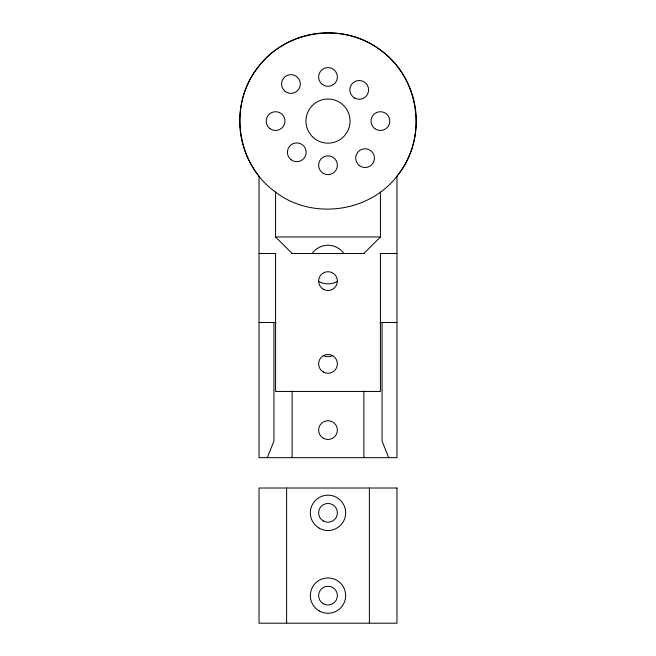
<?xml version="1.0" encoding="UTF-8"?>
<svg xmlns="http://www.w3.org/2000/svg" width="656" height="656" viewBox="0 0 656 656"><rect width="100%" height="100%" fill="white"/><g stroke="black" fill="none" stroke-linecap="round" stroke-linejoin="round"><path stroke-width="0.98" d="M267.304 457.667L273.929 441.111L273.929 322.481M398.044 174.824C427.556 137.998 419.783 78.982 381.743 51.045C344.908 21.533 285.901 29.299 257.956 67.338C228.444 104.173 236.217 163.188 274.257 191.126C311.092 220.637 370.099 212.872 398.044 174.824A88.281 88.281 0 0 0 387.647 55.998A88.281 88.281 0 0 0 268.353 55.998A88.281 88.281 0 0 0 257.956 174.824M363.867 253.511L380.423 236.955M275.29 236.955L380.71 236.955M259.03 253.511L275.577 253.511L275.577 391.452L380.423 391.452L380.423 253.511L396.97 253.511M291.584 253.511L364.416 253.511M259.03 322.481L275.946 322.481M380.054 322.481L396.97 322.481M275.577 236.955L292.133 253.511M388.696 457.667L382.071 441.111L382.071 322.481M396.97 176.046L396.97 457.667L259.03 457.667L259.03 176.046M380.423 192.011L380.423 237.382M369.385 488.015L369.385 623.2M363.867 391.099L363.867 457.667M292.133 391.099L292.133 457.667M286.615 488.015L286.615 623.2M275.577 192.011L275.577 237.382M337.66 281.268A19.311 19.311 0 0 1 318.34 281.268M312.371 253.2A19.311 19.311 0 0 1 343.629 253.2M332.69 355.437A9.381 9.381 0 0 1 323.31 355.437M396.97 488.015L259.03 488.015L259.03 623.2L396.97 623.2L396.97 488.015M374.707 128.527A9.381 9.381 0 0 0 389.721 122.311A9.381 9.381 0 0 0 376.831 112.422A9.381 9.381 0 0 0 374.707 128.527M323.31 173.348A9.381 9.381 0 0 0 337.381 165.23A9.381 9.381 0 0 0 323.31 157.104A9.381 9.381 0 0 0 323.31 173.348M322.293 84.386A9.381 9.381 0 0 0 337.299 78.162A9.381 9.381 0 0 0 324.408 68.273A9.381 9.381 0 0 0 322.293 84.386M323.31 371.993A9.381 9.381 0 0 0 337.381 363.867A9.381 9.381 0 0 0 323.31 355.741A9.381 9.381 0 0 0 323.31 371.993M323.31 289.222A9.381 9.381 0 0 0 337.381 281.096A9.381 9.381 0 0 0 323.31 272.978A9.381 9.381 0 0 0 323.31 289.222M269.87 128.527A9.381 9.381 0 0 0 284.884 122.311A9.381 9.381 0 0 0 271.994 112.422A9.381 9.381 0 0 0 269.87 128.527M354.527 97.998A9.381 9.381 0 0 0 368.59 89.872A9.381 9.381 0 0 0 354.527 81.746A9.381 9.381 0 0 0 354.527 97.998M291.075 159.736A9.381 9.381 0 0 0 306.09 153.52A9.381 9.381 0 0 0 293.199 143.631A9.381 9.381 0 0 0 291.075 159.736M285.221 91.463A9.381 9.381 0 0 0 300.235 85.239A9.381 9.381 0 0 0 287.344 75.35A9.381 9.381 0 0 0 285.221 91.463M359.357 165.591A9.381 9.381 0 0 0 374.363 159.375A9.381 9.381 0 0 0 361.472 149.486A9.381 9.381 0 0 0 359.357 165.591M312.395 136.694A22.074 22.074 0 0 0 349.32 126.797A22.074 22.074 0 0 0 322.285 99.761A22.074 22.074 0 0 0 312.395 136.694M323.31 438.2A9.381 9.381 0 0 0 337.381 430.082A9.381 9.381 0 0 0 323.31 421.956A9.381 9.381 0 0 0 323.31 438.2M319.169 528.137A17.655 17.655 0 0 0 345.655 512.844A17.655 17.655 0 0 0 319.169 497.551A17.655 17.655 0 0 0 319.169 528.137M319.169 610.9A17.655 17.655 0 0 0 345.655 595.615A17.655 17.655 0 0 0 319.169 580.322A17.655 17.655 0 0 0 319.169 610.9M323.31 603.733A9.381 9.381 0 0 0 337.381 595.615A9.381 9.381 0 0 0 323.31 587.489A9.381 9.381 0 0 0 323.31 603.733M323.31 520.971A9.381 9.381 0 0 0 337.381 512.844A9.381 9.381 0 0 0 323.31 504.718A9.381 9.381 0 0 0 323.31 520.971"/></g></svg>
